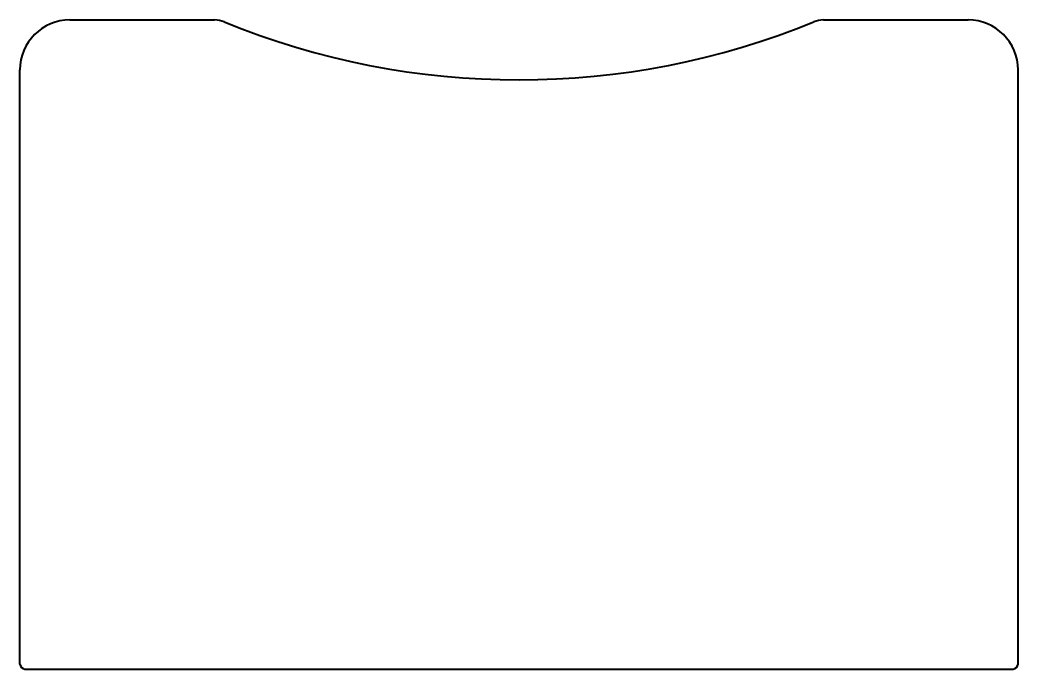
# Model space of a CAD drawing. Header units: inches. Extents: x -10 to 10, y -6.5 to 6.5.
import ezdxf

# ---------------------------------------------------------------- set-up
doc = ezdxf.new("R2010")
doc.units = ezdxf.units.IN
doc.header["$MEASUREMENT"] = 0
doc.layers.add('Visible', color=7, linetype='Continuous', lineweight=40)

msp = doc.modelspace()

# ---------------------------------------------------------------- linework, layer by layer
at = {"layer": 'Visible'}
for p, q in [((-9, 6.5), (-6.099, 6.5)), ((6.099, 6.5), (9, 6.5)), ((-10, -6.4), (-10, 5.5)), ((10, -6.4), (10, 5.5)), ((-9.9, -6.5), (9.9, -6.5))]:
    msp.add_line(p, q, dxfattribs=at)
for centre, radius, start, end in [((-9, 5.5), 1, 90, 180), ((-6.099, 6), 0.5, 67.7387, 90), ((0, 20.9), 15.6, 247.7387, 292.2613), ((6.099, 6), 0.5, 90, 112.2613), ((9, 5.5), 1, 0, 90), ((-9.9, -6.4), 0.1, 180, 270), ((9.9, -6.4), 0.1, 270, 0)]:
    msp.add_arc(centre, radius, start, end, dxfattribs=at)

doc.saveas('drawing.dxf')
